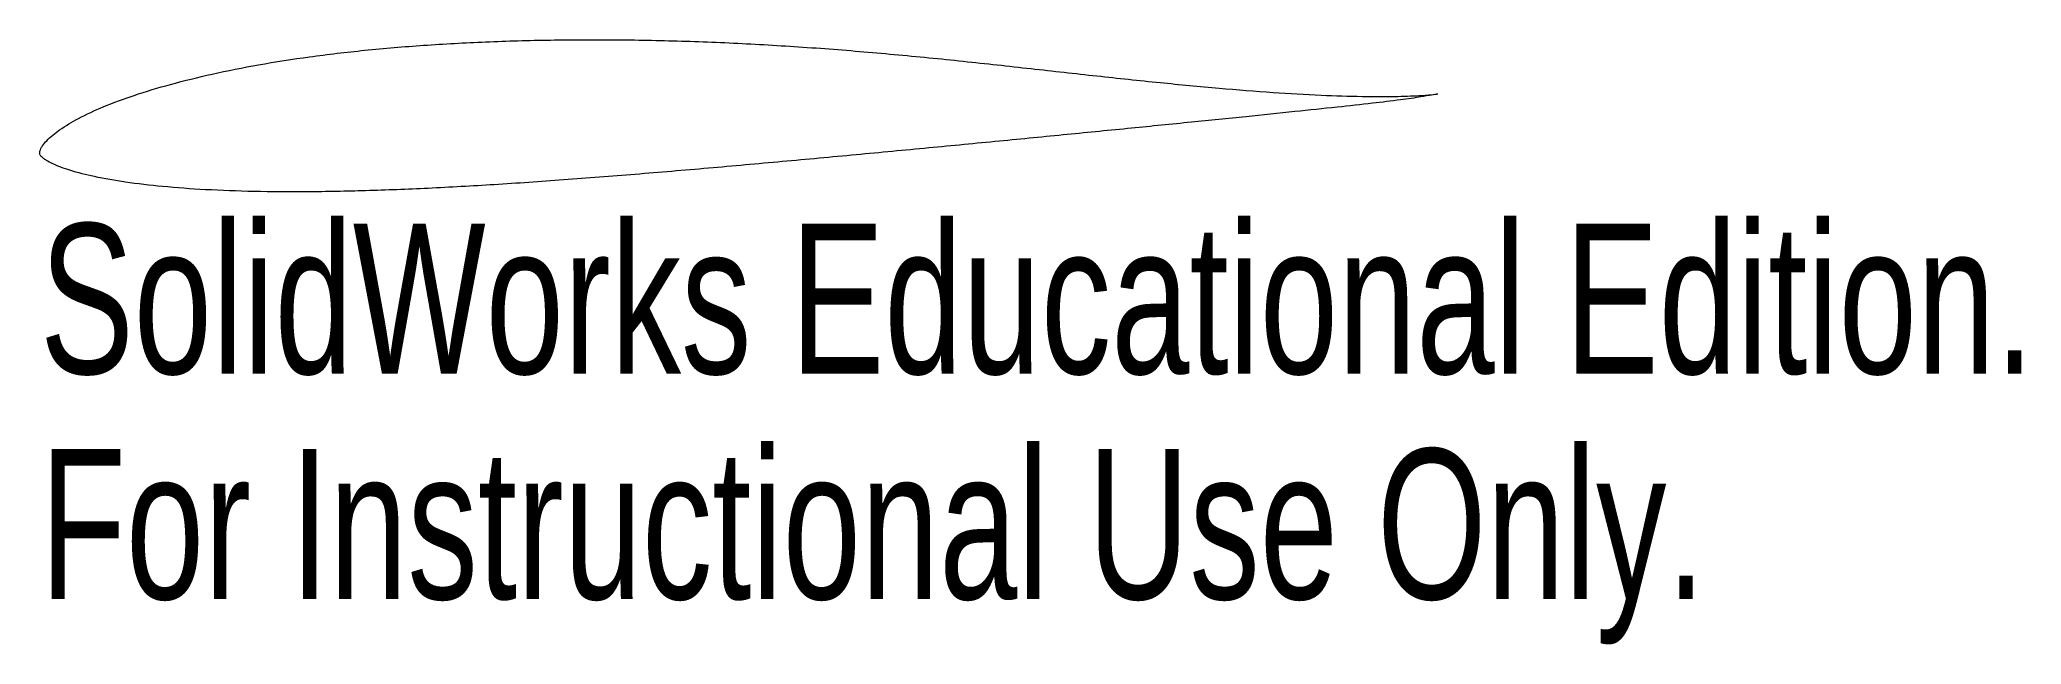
# Model space of a CAD drawing. Header units: millimetres. Extents: x 45 to 108.8, y -13.3 to 6.2.
import ezdxf

# ---------------------------------------------------------------- set-up
doc = ezdxf.new("R2010")
doc.units = ezdxf.units.MM
doc.styles.add('SLDTEXTSTYLE0', font='TXT', dxfattribs={"width": 0.7})

msp = doc.modelspace()

# ---------------------------------------------------------------- linework, layer by layer
at = {"color": 7, "linetype": 'Continuous', "lineweight": 15}
msp.add_open_spline([(90, 4.408), (90.001, 4.41), (89.671, 4.37), (89.333, 4.352), (88.502, 4.318), (87.486, 4.328), (86.17, 4.367), (84.64, 4.457), (82.91, 4.595), (81.021, 4.777), (79.005, 4.991), (76.897, 5.227), (74.726, 5.467), (72.515, 5.688), (70.283, 5.874), (68.047, 6.019), (65.823, 6.115), (63.629, 6.16), (61.483, 6.153), (59.405, 6.096), (57.413, 5.987), (55.524, 5.828), (53.755, 5.619), (52.118, 5.364), (50.626, 5.068), (49.29, 4.74), (48.122, 4.391), (47.131, 4.027), (46.326, 3.658), (45.712, 3.297), (45.329, 2.989), (45.145, 2.77), (45.077, 2.654), (45.047, 2.581), (45.035, 2.523), (45.036, 2.477), (45.058, 2.435), (45.098, 2.386), (45.164, 2.329), (45.281, 2.25), (45.556, 2.102), (46.072, 1.92), (46.859, 1.726), (47.853, 1.555), (49.044, 1.415), (50.422, 1.316), (51.976, 1.261), (53.694, 1.251), (55.564, 1.288), (57.569, 1.367), (59.691, 1.486), (61.911, 1.639), (64.205, 1.819), (66.549, 2.017), (68.916, 2.229), (71.277, 2.448), (73.604, 2.668), (75.869, 2.886), (78.043, 3.098), (80.101, 3.301), (82.017, 3.493), (83.768, 3.67), (85.333, 3.831), (86.687, 3.974), (87.83, 4.101), (88.703, 4.204), (89.41, 4.303), (89.708, 4.358), (89.999, 4.406), (90, 4.408)], degree=3, knots=[0, 0, 0, 0, 0.0016689, 0.0067468, 0.0151872, 0.0267421, 0.0411547, 0.0581287, 0.0772833, 0.0982271, 0.1205801, 0.1439656, 0.1680184, 0.1924511, 0.2170748, 0.2417096, 0.2661817, 0.2903099, 0.3139029, 0.3367666, 0.3587041, 0.3795396, 0.399122, 0.417322, 0.4340371, 0.4491542, 0.462553, 0.4741387, 0.4838478, 0.4916473, 0.4975395, 0.499898, 0.5010055, 0.5019506, 0.5024916, 0.5029562, 0.5034313, 0.5040037, 0.5050353, 0.5062757, 0.5086361, 0.515301, 0.5242127, 0.5352955, 0.5484667, 0.5636381, 0.5807264, 0.5996186, 0.6201796, 0.6422462, 0.6656326, 0.690118, 0.7154521, 0.7413544, 0.7675199, 0.7936336, 0.8193751, 0.8444288, 0.8684878, 0.8912591, 0.9124673, 0.9318505, 0.9491654, 0.964196, 0.9767554, 0.986688, 0.9939095, 0.9984199, 1, 1, 1, 1], dxfattribs=at)

# ---------------------------------------------------------------- texts
at = {"color": 7, "linetype": 'Continuous', "char_height": 4.83362, "attachment_point": 1, "style": 'SLDTEXTSTYLE0'}
for s, insert in [('SolidWorks Educational Edition.', (45.046, 0.237)), ('For Instructional Use Only.', (45.046, -7.013))]:
    msp.add_mtext(s, dxfattribs=dict(at, insert=insert))

doc.saveas('drawing.dxf')
